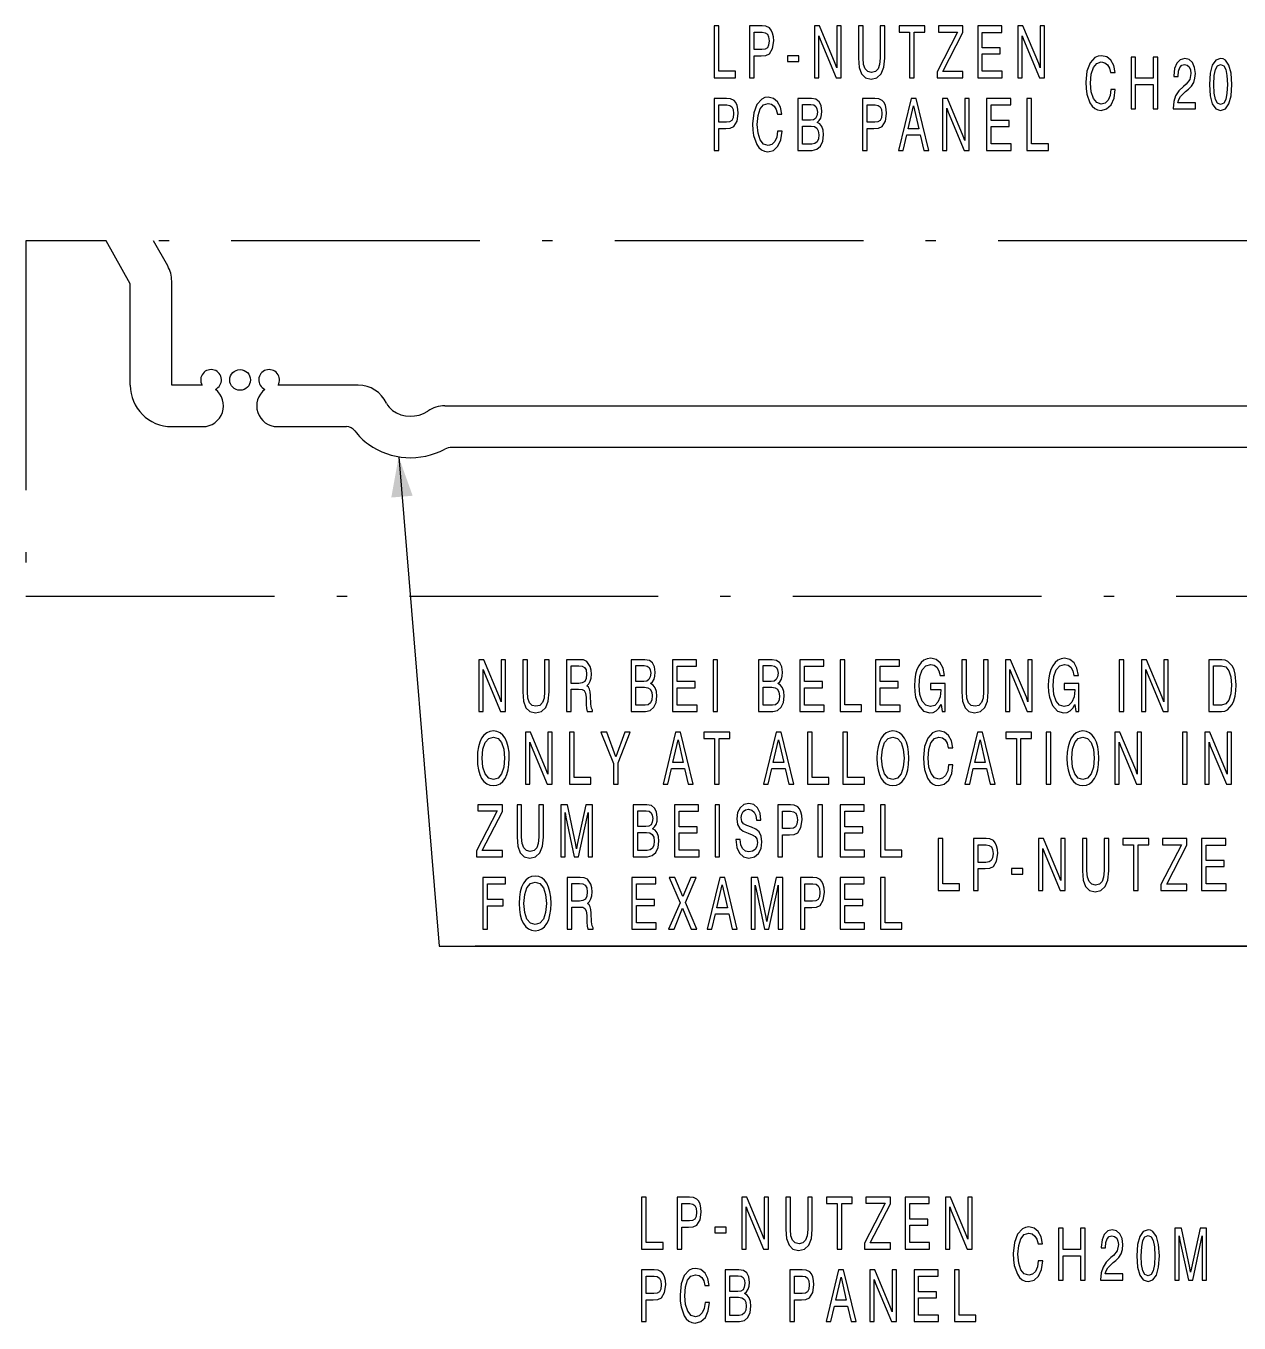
# Model space of a CAD drawing. Extents: x 42 to 318, y 12 to 289.
# Drawn here: x 216 to 274.5, y 207.9 to 270.4 of the extents above; entities that cross this region are included whole.
import ezdxf

# ---------------------------------------------------------------- set-up
doc = ezdxf.new("R2010")
doc.units = 0
doc.linetypes.add('DASHDOT', pattern=[18.5, 12, -3, 0.5, -3])
doc.layers.get('0').update_dxf_attribs({"linetype": 'CONTINUOUS'})

msp = doc.modelspace()

# ---------------------------------------------------------------- linework, layer by layer
at = {"color": 7, "linetype": 'DASHDOT'}
for p, q in [((215.990829, 260.066528), (215.990829, 260.043518)), ((219.856964, 260.066528), (215.990829, 260.066528)), ((215.990829, 260.043518), (215.990829, 242.918991)), ((311.89679, 260.066528), (222.149231, 260.066528)), ((215.990829, 242.918991), (317.998901, 242.918991))]:
    msp.add_line(p, q, dxfattribs=at)
at = {"color": 7}
for p, q in [((221.02301, 257.984375), (219.856964, 260.066528)), ((222.831757, 258.847778), (222.149231, 260.066528)), ((221.02301, 253.101868), (221.02301, 257.984375)), ((223.02301, 253.101868), (223.02301, 258.114868)), ((224.48999, 253.101868), (223.02301, 253.101868)), ((232.02301, 253.101868), (228.156021, 253.101868)), ((236.205322, 252.101868), (282.630188, 252.101868)), ((223.02301, 251.101868), (224.52301, 251.101868)), ((228.123016, 251.101868), (231.458069, 251.101868)), ((297.499023, 250.101868), (236.547012, 250.101868))]:
    msp.add_line(p, q, dxfattribs=at)
for points in [[(249.197037, 267.922455), (250.229889, 267.922455), (250.229889, 268.238861), (249.420792, 268.238861), (249.420792, 270.422455), (249.197037, 270.422455)], [(250.906174, 267.922455), (251.12767, 267.922455), (251.12767, 268.976013), (251.462158, 268.976013), (251.683655, 268.989899), (251.85994, 269.076843), (252.013626, 269.327179), (252.067871, 269.699219), (252.052048, 269.904388), (252.013626, 270.081696), (251.948074, 270.224274), (251.862198, 270.328583), (251.694946, 270.40506), (251.505096, 270.422455), (250.906174, 270.422455)], [(254.032913, 267.922455), (254.243103, 267.922455), (254.243103, 269.949585), (254.304123, 269.765289), (255.079346, 267.922455), (255.318909, 267.922455), (255.318909, 270.422455), (255.108719, 270.422455), (255.108719, 268.395325), (255.034134, 268.607422), (254.27475, 270.422455), (254.032913, 270.422455)], [(256.15567, 268.871704), (256.191833, 268.423157), (256.307098, 268.10675), (256.496918, 267.918976), (256.765869, 267.852905), (257.050659, 267.918976), (257.258575, 268.110229), (257.385132, 268.426636), (257.428101, 268.871704), (257.428101, 270.422455), (257.206604, 270.422455), (257.206604, 268.868225), (257.179474, 268.562225), (257.102631, 268.350128), (256.973816, 268.221466), (256.790741, 268.179749), (256.605408, 268.221466), (256.476593, 268.346649), (256.39975, 268.562225), (256.377136, 268.868225), (256.377136, 270.422455), (256.15567, 270.422455)], [(258.626465, 267.922455), (258.847931, 267.922455), (258.847931, 270.119965), (259.360992, 270.119965), (259.360992, 270.422455), (258.113403, 270.422455), (258.113403, 270.119965), (258.626465, 270.119965)], [(259.946869, 267.922455), (261.196686, 267.922455), (261.196686, 268.228424), (260.222595, 268.228424), (261.196686, 270.109528), (261.196686, 270.422455), (260.01239, 270.422455), (260.01239, 270.126892), (260.941284, 270.126892), (259.946869, 268.204102)], [(261.909149, 267.922455), (263.086639, 267.922455), (263.086639, 268.235382), (262.128357, 268.235382), (262.128357, 269.073364), (262.996246, 269.073364), (262.996246, 269.365417), (262.128357, 269.365417), (262.128357, 270.113007), (263.068573, 270.113007), (263.068573, 270.422455), (261.909149, 270.422455)], [(263.851074, 267.922455), (264.061249, 267.922455), (264.061249, 269.949585), (264.122284, 269.765289), (264.897491, 267.922455), (265.137054, 267.922455), (265.137054, 270.422455), (264.92688, 270.422455), (264.92688, 268.395325), (264.852295, 268.607422), (264.092896, 270.422455), (263.851074, 270.422455)], [(251.12767, 269.278503), (251.12767, 270.116486), (251.514145, 270.116486), (251.661057, 270.092133), (251.762756, 270.022583), (251.823776, 269.893951), (251.844116, 269.699219), (251.823776, 269.49408), (251.760498, 269.365417), (251.652008, 269.295898), (251.498322, 269.278503)], [(252.735107, 268.704803), (253.282043, 268.704803), (253.282043, 268.979492), (252.735107, 268.979492)], [(268.333862, 267.35083), (268.293182, 267.062225), (268.195984, 266.84317), (268.051361, 266.704102), (267.870544, 266.655426), (267.658081, 266.724945), (267.495361, 266.926636), (267.38913, 267.246521), (267.352997, 267.667236), (267.386871, 268.098389), (267.488586, 268.418274), (267.651306, 268.616486), (267.872803, 268.686005), (268.040039, 268.651245), (268.173401, 268.550415), (268.266052, 268.390472), (268.320313, 268.171417), (268.537262, 268.171417), (268.47171, 268.508698), (268.333862, 268.765991), (268.134979, 268.929413), (267.881836, 268.988525), (267.7146, 268.964172), (267.567688, 268.898102), (267.330383, 268.640808), (267.178955, 268.237488), (267.126984, 267.708954), (267.138275, 267.402985), (267.176697, 267.131775), (267.323608, 266.707581), (267.427551, 266.554596), (267.554138, 266.443329), (267.696503, 266.377258), (267.859253, 266.352905), (268.130463, 266.422455), (268.345154, 266.620636), (268.487549, 266.937073), (268.548553, 267.35083)], [(269.308472, 266.422455), (269.529968, 266.422455), (269.529968, 267.594208), (270.372986, 267.594208), (270.372986, 266.422455), (270.594452, 266.422455), (270.594452, 268.922455), (270.372986, 268.922455), (270.372986, 267.896729), (269.529968, 267.896729), (269.529968, 268.922455), (269.308472, 268.922455)], [(271.338562, 266.422455), (272.414337, 266.422455), (272.414337, 266.721466), (271.564575, 266.721466), (271.609772, 266.87796), (271.688873, 267.017029), (271.941986, 267.267365), (272.075348, 267.371704), (272.224518, 267.52121), (272.330719, 267.695068), (272.391754, 267.896729), (272.414337, 268.133179), (272.375916, 268.425232), (272.271973, 268.654724), (272.106995, 268.800751), (271.89679, 268.852905), (271.67981, 268.793793), (271.514832, 268.630371), (271.40863, 268.366119), (271.372467, 268.018433), (271.372467, 267.976685), (271.578125, 267.976685), (271.578125, 268.004517), (271.59845, 268.240967), (271.661743, 268.414795), (271.758942, 268.526062), (271.887756, 268.564331), (272.016571, 268.53302), (272.116028, 268.442627), (272.177032, 268.307007), (272.199646, 268.136627), (272.140869, 267.841095), (271.969116, 267.618561), (271.835785, 267.507294), (271.614288, 267.288239), (271.458344, 267.055267), (271.36792, 266.780579), (271.338562, 266.443329)], [(273.086121, 267.601166), (273.120026, 267.055267), (273.223969, 266.665863), (273.393494, 266.429413), (273.62854, 266.352905), (273.861328, 266.429413), (274.033081, 266.665863), (274.137054, 267.055267), (274.173218, 267.601166), (274.137054, 268.143585), (274.033081, 268.53302), (273.861328, 268.76947), (273.752838, 268.832062), (273.62854, 268.852905), (273.393494, 268.772949), (273.223969, 268.53302), (273.120026, 268.143585)], [(273.303101, 267.601166), (273.321167, 268.025391), (273.377655, 268.327881), (273.47937, 268.505219), (273.62854, 268.56781), (273.77771, 268.505219), (273.879395, 268.327881), (273.935913, 268.025391), (273.953979, 267.601166), (273.935913, 267.173492), (273.879395, 266.874481), (273.77771, 266.693665), (273.62854, 266.638031), (273.47937, 266.693665), (273.377655, 266.874481), (273.318909, 267.173492)], [(249.197037, 264.422455), (249.418518, 264.422455), (249.418518, 265.476013), (249.753021, 265.476013), (249.974503, 265.489899), (250.150787, 265.576843), (250.304474, 265.827179), (250.358719, 266.199219), (250.342896, 266.404388), (250.304474, 266.581696), (250.238937, 266.724274), (250.153046, 266.828583), (249.985809, 266.90506), (249.795959, 266.922455), (249.197037, 266.922455)], [(249.418518, 265.778503), (249.418518, 266.616486), (249.804993, 266.616486), (249.951904, 266.592133), (250.053604, 266.522583), (250.114624, 266.393951), (250.134964, 266.199219), (250.114624, 265.99408), (250.051346, 265.865417), (249.942871, 265.795898), (249.789185, 265.778503)], [(252.257706, 265.35083), (252.217026, 265.062225), (252.119843, 264.84317), (251.975204, 264.704102), (251.794388, 264.655426), (251.58194, 264.724945), (251.41922, 264.926636), (251.313004, 265.246521), (251.27684, 265.667236), (251.31073, 266.098389), (251.412445, 266.418274), (251.575165, 266.616486), (251.796661, 266.686005), (251.963898, 266.651245), (252.097244, 266.550415), (252.189911, 266.390472), (252.244156, 266.171417), (252.461121, 266.171417), (252.395569, 266.508698), (252.257706, 266.765991), (252.058823, 266.929413), (251.805695, 266.988525), (251.638443, 266.964172), (251.491547, 266.898102), (251.254227, 266.640808), (251.102814, 266.237488), (251.050827, 265.708954), (251.062134, 265.402985), (251.100555, 265.131775), (251.247452, 264.707581), (251.35141, 264.554596), (251.477982, 264.443329), (251.620361, 264.377258), (251.783096, 264.352905), (252.054306, 264.422455), (252.269012, 264.620636), (252.411392, 264.937073), (252.472412, 265.35083)], [(253.23233, 264.422455), (253.921661, 264.422455), (254.152176, 264.474609), (254.323944, 264.627594), (254.432434, 264.860565), (254.470856, 265.170013), (254.448257, 265.392548), (254.387238, 265.569885), (254.290054, 265.698547), (254.161224, 265.771545), (254.260666, 265.85849), (254.335251, 265.980164), (254.378189, 266.1297), (254.394012, 266.313965), (254.360107, 266.578217), (254.265182, 266.76947), (254.106979, 266.884216), (253.887756, 266.922455), (253.23233, 266.922455)], [(253.453812, 265.872375), (253.453812, 266.637329), (253.858368, 266.637329), (253.996231, 266.613007), (254.093414, 266.543457), (254.152176, 266.428711), (254.172516, 266.265289), (254.149918, 266.087952), (254.088898, 265.962799), (253.98494, 265.89325), (253.840286, 265.872375)], [(256.347778, 264.422455), (256.569244, 264.422455), (256.569244, 265.476013), (256.903748, 265.476013), (257.125244, 265.489899), (257.301514, 265.576843), (257.4552, 265.827179), (257.50946, 266.199219), (257.493622, 266.404388), (257.4552, 266.581696), (257.389679, 266.724274), (257.303772, 266.828583), (257.136536, 266.90506), (256.946686, 266.922455), (256.347778, 266.922455)], [(256.569244, 265.778503), (256.569244, 266.616486), (256.955719, 266.616486), (257.102631, 266.592133), (257.204346, 266.522583), (257.26535, 266.393951), (257.285706, 266.199219), (257.26535, 265.99408), (257.202087, 265.865417), (257.093597, 265.795898), (256.939911, 265.778503)], [(258.09082, 264.422455), (258.319092, 264.422455), (258.493103, 265.170013), (259.132721, 265.170013), (259.304474, 264.422455), (259.544037, 264.422455), (258.938354, 266.922455), (258.694244, 266.922455)], [(258.560913, 265.462097), (258.816284, 266.564331), (259.067169, 265.462097)], [(260.209045, 264.422455), (260.41922, 264.422455), (260.41922, 266.449585), (260.480255, 266.265289), (261.255463, 264.422455), (261.495026, 264.422455), (261.495026, 266.922455), (261.284821, 266.922455), (261.284821, 264.895325), (261.210236, 265.107422), (260.450867, 266.922455), (260.209045, 266.922455)], [(262.34082, 264.422455), (263.518311, 264.422455), (263.518311, 264.735382), (262.560028, 264.735382), (262.560028, 265.573364), (263.427917, 265.573364), (263.427917, 265.865417), (262.560028, 265.865417), (262.560028, 266.613007), (263.500244, 266.613007), (263.500244, 266.922455), (262.34082, 266.922455)], [(264.285004, 264.422455), (265.317871, 264.422455), (265.317871, 264.738861), (264.508759, 264.738861), (264.508759, 266.922455), (264.285004, 266.922455)], [(253.453812, 264.724945), (253.453812, 265.594208), (253.87645, 265.594208), (254.036911, 265.569885), (254.152176, 265.493378), (254.219986, 265.361267), (254.244843, 265.173492), (254.222244, 264.97879), (254.156708, 264.839691), (254.048218, 264.752777), (253.901306, 264.724945)], [(237.840164, 237.361542), (238.050354, 237.361542), (238.050354, 239.388657), (238.111374, 239.204376), (238.886581, 237.361542), (239.126144, 237.361542), (239.126144, 239.861542), (238.915955, 239.861542), (238.915955, 237.834427), (238.841385, 238.046524), (238.081985, 239.861542), (237.840164, 239.861542)], [(239.962906, 238.310776), (239.999069, 237.862244), (240.114334, 237.545822), (240.304169, 237.358063), (240.57312, 237.292007), (240.857895, 237.358063), (241.065826, 237.549301), (241.192383, 237.865707), (241.235336, 238.310776), (241.235336, 239.861542), (241.01384, 239.861542), (241.01384, 238.307297), (240.986725, 238.001312), (240.909882, 237.789215), (240.781052, 237.660568), (240.597992, 237.618851), (240.412659, 237.660568), (240.283829, 237.785736), (240.206985, 238.001312), (240.184387, 238.307297), (240.184387, 239.861542), (239.962906, 239.861542)], [(242.074341, 239.861542), (242.074341, 237.361542), (242.293564, 237.361542), (242.293564, 238.43248), (242.650665, 238.43248), (242.822433, 238.422043), (242.92865, 238.369888), (242.987411, 238.251663), (243.012283, 238.032608), (243.025833, 237.705765), (243.03714, 237.507584), (243.068771, 237.361542), (243.324173, 237.361542), (243.324173, 237.431076), (243.269928, 237.531921), (243.249588, 237.72316), (243.231506, 238.133453), (243.215683, 238.307297), (243.18631, 238.442902), (243.132065, 238.536789), (243.046173, 238.599365), (243.141098, 238.693253), (243.211166, 238.821899), (243.254105, 238.978363), (243.269928, 239.169601), (243.254105, 239.364319), (243.215683, 239.534698), (243.059738, 239.774612), (242.894745, 239.847641), (242.70491, 239.861542)], [(242.291306, 239.569473), (242.668747, 239.569473), (242.829208, 239.552078), (242.946732, 239.489502), (243.0168, 239.367798), (243.041656, 239.162659), (243.0168, 238.950562), (242.94899, 238.814957), (242.831467, 238.741928), (242.668747, 238.721069), (242.291306, 238.721069)], [(245.194305, 237.361542), (245.883621, 237.361542), (246.114151, 237.413696), (246.285919, 237.566681), (246.394409, 237.799652), (246.432831, 238.1091), (246.410217, 238.331635), (246.349197, 238.508972), (246.252014, 238.637619), (246.123199, 238.710632), (246.222641, 238.797562), (246.297226, 238.919266), (246.340164, 239.068771), (246.355988, 239.253052), (246.322083, 239.517319), (246.227158, 239.708557), (246.068954, 239.823288), (245.849731, 239.861542), (245.194305, 239.861542)], [(245.415787, 238.811478), (245.415787, 239.576416), (245.820343, 239.576416), (245.958206, 239.552078), (246.055389, 239.482544), (246.114151, 239.367798), (246.134491, 239.204376), (246.111893, 239.027054), (246.050873, 238.901871), (245.946899, 238.832336), (245.802261, 238.811478)], [(247.190475, 237.361542), (248.367981, 237.361542), (248.367981, 237.674469), (247.409698, 237.674469), (247.409698, 238.512451), (248.277573, 238.512451), (248.277573, 238.80452), (247.409698, 238.80452), (247.409698, 239.552078), (248.349899, 239.552078), (248.349899, 239.861542), (247.190475, 239.861542)], [(249.139191, 237.361542), (249.360672, 237.361542), (249.360672, 239.861542), (249.139191, 239.861542)], [(251.334778, 237.361542), (252.024094, 237.361542), (252.254623, 237.413696), (252.426392, 237.566681), (252.534882, 237.799652), (252.573303, 238.1091), (252.55069, 238.331635), (252.48967, 238.508972), (252.392487, 238.637619), (252.263672, 238.710632), (252.363113, 238.797562), (252.437698, 238.919266), (252.480637, 239.068771), (252.49646, 239.253052), (252.462555, 239.517319), (252.36763, 239.708557), (252.209427, 239.823288), (251.990189, 239.861542), (251.334778, 239.861542)], [(251.556259, 238.811478), (251.556259, 239.576416), (251.960815, 239.576416), (252.098679, 239.552078), (252.195862, 239.482544), (252.254623, 239.367798), (252.274963, 239.204376), (252.252365, 239.027054), (252.191345, 238.901871), (252.087372, 238.832336), (251.942734, 238.811478)], [(253.330948, 237.361542), (254.508453, 237.361542), (254.508453, 237.674469), (253.550171, 237.674469), (253.550171, 238.512451), (254.418045, 238.512451), (254.418045, 238.80452), (253.550171, 238.80452), (253.550171, 239.552078), (254.490372, 239.552078), (254.490372, 239.861542), (253.330948, 239.861542)], [(255.275146, 237.361542), (256.307983, 237.361542), (256.307983, 237.677948), (255.498886, 237.677948), (255.498886, 239.861542), (255.275146, 239.861542)], [(256.984283, 237.361542), (258.161774, 237.361542), (258.161774, 237.674469), (257.203522, 237.674469), (257.203522, 238.512451), (258.071381, 238.512451), (258.071381, 238.80452), (257.203522, 238.80452), (257.203522, 239.552078), (258.143707, 239.552078), (258.143707, 239.861542), (256.984283, 239.861542)], [(260.144409, 237.695343), (260.191864, 237.361542), (260.336517, 237.361542), (260.336517, 238.710632), (259.624573, 238.710632), (259.624573, 238.429001), (260.133087, 238.429001), (260.133087, 238.397705), (260.096924, 238.063904), (259.992981, 237.813553), (259.834778, 237.65361), (259.629089, 237.601456), (259.403107, 237.667526), (259.231323, 237.865707), (259.122833, 238.185608), (259.08667, 238.620239), (259.122833, 239.051392), (259.233582, 239.367798), (259.407623, 239.565994), (259.644928, 239.635529), (259.812164, 239.59729), (259.945526, 239.496445), (260.040436, 239.329559), (260.094666, 239.107025), (260.309387, 239.107025), (260.237061, 239.451248), (260.096924, 239.708557), (259.898041, 239.8685), (259.644928, 239.927612), (259.470886, 239.903259), (259.3172, 239.833725), (259.18161, 239.722458), (259.068604, 239.572952), (258.97821, 239.381714), (258.912659, 239.155701), (258.871979, 238.894928), (258.858398, 238.606323), (258.871979, 238.317734), (258.912659, 238.060425), (259.066345, 237.646667), (259.299133, 237.382401), (259.597473, 237.292007), (259.762451, 237.319824), (259.907104, 237.392838), (260.035919, 237.518005)], [(261.146149, 238.310776), (261.182312, 237.862244), (261.297577, 237.545822), (261.487427, 237.358063), (261.756348, 237.292007), (262.041138, 237.358063), (262.249054, 237.549301), (262.37561, 237.865707), (262.418579, 238.310776), (262.418579, 239.861542), (262.197083, 239.861542), (262.197083, 238.307297), (262.169952, 238.001312), (262.093109, 237.789215), (261.964294, 237.660568), (261.781219, 237.618851), (261.595886, 237.660568), (261.467072, 237.785736), (261.390228, 238.001312), (261.367615, 238.307297), (261.367615, 239.861542), (261.146149, 239.861542)], [(263.25531, 237.361542), (263.465515, 237.361542), (263.465515, 239.388657), (263.52652, 239.204376), (264.301727, 237.361542), (264.541321, 237.361542), (264.541321, 239.861542), (264.331116, 239.861542), (264.331116, 237.834427), (264.256531, 238.046524), (263.497162, 239.861542), (263.25531, 239.861542)], [(266.603027, 237.695343), (266.650482, 237.361542), (266.795135, 237.361542), (266.795135, 238.710632), (266.083191, 238.710632), (266.083191, 238.429001), (266.591736, 238.429001), (266.591736, 238.397705), (266.555573, 238.063904), (266.451599, 237.813553), (266.293396, 237.65361), (266.087738, 237.601456), (265.861725, 237.667526), (265.689941, 237.865707), (265.581482, 238.185608), (265.545319, 238.620239), (265.581482, 239.051392), (265.6922, 239.367798), (265.866241, 239.565994), (266.103546, 239.635529), (266.270782, 239.59729), (266.404144, 239.496445), (266.499054, 239.329559), (266.553314, 239.107025), (266.768005, 239.107025), (266.695679, 239.451248), (266.555573, 239.708557), (266.356689, 239.8685), (266.103546, 239.927612), (265.929504, 239.903259), (265.775848, 239.833725), (265.640228, 239.722458), (265.527222, 239.572952), (265.436829, 239.381714), (265.371277, 239.155701), (265.330597, 238.894928), (265.317047, 238.606323), (265.330597, 238.317734), (265.371277, 238.060425), (265.524963, 237.646667), (265.757751, 237.382401), (266.056091, 237.292007), (266.221069, 237.319824), (266.365723, 237.392838), (266.494537, 237.518005)], [(268.737579, 237.361542), (268.959076, 237.361542), (268.959076, 239.861542), (268.737579, 239.861542)], [(269.811646, 237.361542), (270.021851, 237.361542), (270.021851, 239.388657), (270.082855, 239.204376), (270.858063, 237.361542), (271.097626, 237.361542), (271.097626, 239.861542), (270.887451, 239.861542), (270.887451, 237.834427), (270.812866, 238.046524), (270.053467, 239.861542), (269.811646, 239.861542)], [(273.062683, 237.361542), (273.672913, 237.361542), (273.828857, 237.382401), (273.968994, 237.444992), (274.192749, 237.695343), (274.274109, 237.879623), (274.332855, 238.098679), (274.369019, 238.355972), (274.382568, 238.648056), (274.335114, 239.166138), (274.278625, 239.374756), (274.201782, 239.548615), (273.982544, 239.78157), (273.842407, 239.840683), (273.681946, 239.861542), (273.062683, 239.861542)], [(273.663879, 239.572952), (273.874054, 239.510361), (274.02774, 239.329559), (274.122681, 239.033997), (274.156555, 238.630661), (274.124939, 238.209946), (274.029999, 237.90744), (273.876312, 237.726639), (273.663879, 237.667526), (273.28418, 237.667526), (273.28418, 239.572952)], [(245.415787, 237.664047), (245.415787, 238.53331), (245.838425, 238.53331), (245.998886, 238.508972), (246.114151, 238.43248), (246.181961, 238.300339), (246.206818, 238.112579), (246.184219, 237.917877), (246.118668, 237.778793), (246.010193, 237.691864), (245.863281, 237.664047)], [(251.556259, 237.664047), (251.556259, 238.53331), (251.978897, 238.53331), (252.139359, 238.508972), (252.254623, 238.43248), (252.322433, 238.300339), (252.34729, 238.112579), (252.324692, 237.917877), (252.25914, 237.778793), (252.150665, 237.691864), (252.003754, 237.664047)], [(237.772354, 235.109802), (237.783661, 234.810776), (237.824341, 234.550003), (237.889877, 234.32399), (237.978027, 234.13623), (238.088776, 233.98671), (238.219864, 233.878922), (238.371277, 233.816345), (238.543045, 233.792007), (238.712555, 233.816345), (238.863983, 233.878922), (238.995071, 233.98671), (239.105804, 234.13623), (239.193954, 234.32399), (239.257233, 234.550003), (239.295654, 234.810776), (239.311478, 235.109802), (239.297913, 235.40535), (239.257233, 235.666138), (239.191696, 235.892136), (239.105804, 236.079895), (238.995071, 236.229416), (238.863983, 236.337204), (238.712555, 236.403259), (238.543045, 236.427612), (238.371277, 236.403259), (238.219864, 236.337204), (238.088776, 236.229416), (237.978027, 236.079895), (237.889877, 235.892136), (237.824341, 235.666138), (237.783661, 235.40535)], [(238.000626, 235.109802), (238.036789, 235.540955), (238.145279, 235.864319), (238.317047, 236.062515), (238.543045, 236.13205), (238.7668, 236.062515), (238.938568, 235.864319), (239.044785, 235.540955), (239.083206, 235.109802), (239.044785, 234.675171), (238.938568, 234.351807), (238.7668, 234.15361), (238.543045, 234.087555), (238.317047, 234.15361), (238.145279, 234.351807), (238.036789, 234.675171)], [(240.087204, 233.861542), (240.297394, 233.861542), (240.297394, 235.888657), (240.358414, 235.704376), (241.133621, 233.861542), (241.373199, 233.861542), (241.373199, 236.361542), (241.16301, 236.361542), (241.16301, 234.334427), (241.088425, 234.546524), (240.329041, 236.361542), (240.087204, 236.361542)], [(242.218994, 233.861542), (243.251846, 233.861542), (243.251846, 234.177948), (242.442734, 234.177948), (242.442734, 236.361542), (242.218994, 236.361542)], [(244.558701, 233.861542), (244.558701, 234.887268), (245.137283, 236.361542), (244.877365, 236.361542), (244.445694, 235.179352), (244.011749, 236.361542), (243.733765, 236.361542), (244.337204, 234.86293), (244.337204, 233.861542)], [(246.729416, 233.861542), (246.957687, 233.861542), (247.131714, 234.6091), (247.771317, 234.6091), (247.943085, 233.861542), (248.182648, 233.861542), (247.57695, 236.361542), (247.332855, 236.361542)], [(247.199509, 234.901184), (247.45491, 236.003403), (247.70578, 234.901184)], [(249.209259, 233.861542), (249.43074, 233.861542), (249.43074, 236.059036), (249.943787, 236.059036), (249.943787, 236.361542), (248.696213, 236.361542), (248.696213, 236.059036), (249.209259, 236.059036)], [(251.578857, 233.861542), (251.807129, 233.861542), (251.981155, 234.6091), (252.620758, 234.6091), (252.792526, 233.861542), (253.032089, 233.861542), (252.426392, 236.361542), (252.182297, 236.361542)], [(252.048965, 234.901184), (252.304352, 236.003403), (252.555222, 234.901184)], [(253.699341, 233.861542), (254.732208, 233.861542), (254.732208, 234.177948), (253.923096, 234.177948), (253.923096, 236.361542), (253.699341, 236.361542)], [(255.408478, 233.861542), (256.441345, 233.861542), (256.441345, 234.177948), (255.632233, 234.177948), (255.632233, 236.361542), (255.408478, 236.361542)], [(257.047577, 235.109802), (257.058868, 234.810776), (257.099548, 234.550003), (257.1651, 234.32399), (257.253235, 234.13623), (257.363983, 233.98671), (257.495056, 233.878922), (257.646484, 233.816345), (257.818268, 233.792007), (257.987762, 233.816345), (258.139191, 233.878922), (258.270264, 233.98671), (258.381012, 234.13623), (258.469147, 234.32399), (258.53244, 234.550003), (258.570862, 234.810776), (258.58667, 235.109802), (258.57312, 235.40535), (258.53244, 235.666138), (258.466888, 235.892136), (258.381012, 236.079895), (258.270264, 236.229416), (258.139191, 236.337204), (257.987762, 236.403259), (257.818268, 236.427612), (257.646484, 236.403259), (257.495056, 236.337204), (257.363983, 236.229416), (257.253235, 236.079895), (257.1651, 235.892136), (257.099548, 235.666138), (257.058868, 235.40535)], [(257.275848, 235.109802), (257.312012, 235.540955), (257.420471, 235.864319), (257.592255, 236.062515), (257.818268, 236.13205), (258.041992, 236.062515), (258.213776, 235.864319), (258.320007, 235.540955), (258.358429, 235.109802), (258.320007, 234.675171), (258.213776, 234.351807), (258.041992, 234.15361), (257.818268, 234.087555), (257.592255, 234.15361), (257.420471, 234.351807), (257.312012, 234.675171)], [(260.501495, 234.789917), (260.460815, 234.501312), (260.363617, 234.282272), (260.218994, 234.143188), (260.038177, 234.094498), (259.825745, 234.164047), (259.662994, 234.365707), (259.556793, 234.685608), (259.52063, 235.106323), (259.554504, 235.537476), (259.656219, 235.857376), (259.818939, 236.055557), (260.040436, 236.125107), (260.207672, 236.090332), (260.341034, 235.989502), (260.433685, 235.829559), (260.487946, 235.610504), (260.704895, 235.610504), (260.639374, 235.947769), (260.501495, 236.205078), (260.302612, 236.3685), (260.049469, 236.427612), (259.882233, 236.403259), (259.735321, 236.337204), (259.498016, 236.079895), (259.346588, 235.676559), (259.294617, 235.148056), (259.305908, 234.842072), (259.34433, 234.570862), (259.491241, 234.146667), (259.595215, 233.993668), (259.721771, 233.882401), (259.864136, 233.816345), (260.026886, 233.792007), (260.298096, 233.861542), (260.512787, 234.059738), (260.655182, 234.376144), (260.716217, 234.789917)], [(261.295319, 233.861542), (261.52356, 233.861542), (261.697601, 234.6091), (262.337219, 234.6091), (262.508972, 233.861542), (262.748535, 233.861542), (262.142822, 236.361542), (261.898743, 236.361542)], [(261.765411, 234.901184), (262.020782, 236.003403), (262.271667, 234.901184)], [(263.775146, 233.861542), (263.996613, 233.861542), (263.996613, 236.059036), (264.509674, 236.059036), (264.509674, 236.361542), (263.262085, 236.361542), (263.262085, 236.059036), (263.775146, 236.059036)], [(265.210815, 233.861542), (265.432312, 233.861542), (265.432312, 236.361542), (265.210815, 236.361542)], [(266.217072, 235.109802), (266.228363, 234.810776), (266.269043, 234.550003), (266.334595, 234.32399), (266.422729, 234.13623), (266.533478, 233.98671), (266.664581, 233.878922), (266.815979, 233.816345), (266.987762, 233.792007), (267.157257, 233.816345), (267.308685, 233.878922), (267.439789, 233.98671), (267.550507, 234.13623), (267.638672, 234.32399), (267.701935, 234.550003), (267.740356, 234.810776), (267.756195, 235.109802), (267.742615, 235.40535), (267.701935, 235.666138), (267.636414, 235.892136), (267.550507, 236.079895), (267.439789, 236.229416), (267.308685, 236.337204), (267.157257, 236.403259), (266.987762, 236.427612), (266.815979, 236.403259), (266.664581, 236.337204), (266.533478, 236.229416), (266.422729, 236.079895), (266.334595, 235.892136), (266.269043, 235.666138), (266.228363, 235.40535)], [(266.445343, 235.109802), (266.481506, 235.540955), (266.589996, 235.864319), (266.761749, 236.062515), (266.987762, 236.13205), (267.211517, 236.062515), (267.38327, 235.864319), (267.489502, 235.540955), (267.527924, 235.109802), (267.489502, 234.675171), (267.38327, 234.351807), (267.211517, 234.15361), (266.987762, 234.087555), (266.761749, 234.15361), (266.589996, 234.351807), (266.481506, 234.675171)], [(268.531921, 233.861542), (268.742096, 233.861542), (268.742096, 235.888657), (268.803131, 235.704376), (269.578339, 233.861542), (269.817902, 233.861542), (269.817902, 236.361542), (269.607727, 236.361542), (269.607727, 234.334427), (269.533142, 234.546524), (268.773743, 236.361542), (268.531921, 236.361542)], [(271.787476, 233.861542), (272.008972, 233.861542), (272.008972, 236.361542), (271.787476, 236.361542)], [(272.861542, 233.861542), (273.071716, 233.861542), (273.071716, 235.888657), (273.132751, 235.704376), (273.907959, 233.861542), (274.147522, 233.861542), (274.147522, 236.361542), (273.937347, 236.361542), (273.937347, 234.334427), (273.862762, 234.546524), (273.103363, 236.361542), (272.861542, 236.361542)], [(237.731674, 230.361542), (238.981506, 230.361542), (238.981506, 230.667526), (238.007416, 230.667526), (238.981506, 232.548615), (238.981506, 232.861542), (237.797226, 232.861542), (237.797226, 232.565994), (238.72612, 232.565994), (237.731674, 230.643188)], [(239.684906, 231.310776), (239.721069, 230.862244), (239.836334, 230.545822), (240.026184, 230.358063), (240.295135, 230.292007), (240.57991, 230.358063), (240.787827, 230.549301), (240.914398, 230.865707), (240.957336, 231.310776), (240.957336, 232.861542), (240.735855, 232.861542), (240.735855, 231.307297), (240.708725, 231.001312), (240.631882, 230.789215), (240.503067, 230.660568), (240.319992, 230.618851), (240.134674, 230.660568), (240.005844, 230.785736), (239.929001, 231.001312), (239.906403, 231.307297), (239.906403, 232.861542), (239.684906, 232.861542)], [(241.999756, 232.492981), (242.035919, 232.273926), (242.444992, 230.361542), (242.652924, 230.361542), (243.071045, 232.273926), (243.109467, 232.492981), (243.109467, 230.361542), (243.324173, 230.361542), (243.324173, 232.861542), (243.007751, 232.861542), (242.589645, 230.949158), (242.553482, 230.744019), (242.51506, 230.949158), (242.112762, 232.861542), (241.796356, 232.861542), (241.796356, 230.361542), (241.999756, 230.361542)], [(245.291489, 230.361542), (245.980804, 230.361542), (246.211334, 230.413696), (246.383102, 230.566681), (246.491592, 230.799652), (246.530014, 231.1091), (246.507416, 231.331635), (246.446381, 231.508972), (246.349197, 231.637619), (246.220383, 231.710632), (246.319824, 231.797562), (246.394409, 231.919266), (246.437347, 232.068771), (246.453171, 232.253052), (246.419266, 232.517319), (246.324341, 232.708557), (246.166138, 232.823288), (245.946899, 232.861542), (245.291489, 232.861542)], [(247.287659, 230.361542), (248.465164, 230.361542), (248.465164, 230.674469), (247.506882, 230.674469), (247.506882, 231.512451), (248.374756, 231.512451), (248.374756, 231.80452), (247.506882, 231.80452), (247.506882, 232.552078), (248.447083, 232.552078), (248.447083, 232.861542), (247.287659, 232.861542)], [(249.236374, 230.361542), (249.457855, 230.361542), (249.457855, 232.861542), (249.236374, 232.861542)], [(250.238113, 231.185608), (250.287827, 230.803131), (250.414398, 230.524963), (250.611023, 230.354584), (250.875458, 230.295471), (251.135361, 230.354584), (251.331985, 230.511047), (251.456299, 230.757919), (251.499237, 231.084763), (251.463074, 231.355972), (251.365891, 231.561127), (251.203171, 231.689774), (250.992981, 231.780182), (250.771484, 231.860153), (250.617798, 231.940125), (250.527405, 232.054871), (250.500275, 232.246109), (250.522888, 232.406052), (250.5952, 232.534698), (250.705948, 232.61467), (250.857376, 232.645966), (251.011063, 232.611191), (251.128586, 232.510361), (251.205429, 232.346939), (251.241592, 232.127884), (251.451782, 232.127884), (251.408829, 232.461685), (251.293564, 232.712036), (251.112762, 232.871979), (250.870941, 232.927612), (250.629105, 232.871979), (250.446045, 232.718979), (250.328506, 232.486023), (250.290085, 232.186996), (250.32399, 231.912308), (250.42569, 231.724548), (250.597458, 231.595901), (250.834778, 231.495056), (251.026886, 231.418564), (251.167007, 231.342072), (251.250626, 231.227325), (251.280014, 231.046524), (251.250626, 230.858765), (251.171524, 230.712723), (251.044952, 230.622314), (250.873199, 230.591034), (250.699173, 230.629272), (250.568085, 230.750977), (250.482193, 230.935257), (250.450562, 231.185608)], [(252.272705, 230.361542), (252.494202, 230.361542), (252.494202, 231.415085), (252.82869, 231.415085), (253.050171, 231.429001), (253.226456, 231.51593), (253.380142, 231.766266), (253.434387, 232.138321), (253.418564, 232.34346), (253.380142, 232.520798), (253.314606, 232.663345), (253.228729, 232.767654), (253.061478, 232.844162), (252.871628, 232.861542), (252.272705, 232.861542)], [(254.20108, 230.361542), (254.422562, 230.361542), (254.422562, 232.861542), (254.20108, 232.861542)], [(255.277405, 230.361542), (256.454895, 230.361542), (256.454895, 230.674469), (255.496628, 230.674469), (255.496628, 231.512451), (256.364502, 231.512451), (256.364502, 231.80452), (255.496628, 231.80452), (255.496628, 232.552078), (256.436829, 232.552078), (256.436829, 232.861542), (255.277405, 232.861542)], [(257.221588, 230.361542), (258.254456, 230.361542), (258.254456, 230.677948), (257.445343, 230.677948), (257.445343, 232.861542), (257.221588, 232.861542)], [(245.51297, 231.811478), (245.51297, 232.576416), (245.917526, 232.576416), (246.055389, 232.552078), (246.152573, 232.482544), (246.211334, 232.367798), (246.231674, 232.204376), (246.209076, 232.027054), (246.148056, 231.901871), (246.044098, 231.832336), (245.899445, 231.811478)], [(252.494202, 231.71759), (252.494202, 232.555557), (252.880676, 232.555557), (253.027573, 232.531219), (253.129272, 232.461685), (253.190308, 232.333023), (253.210648, 232.138321), (253.190308, 231.933167), (253.127014, 231.80452), (253.018539, 231.73497), (252.864853, 231.71759)], [(245.51297, 230.664047), (245.51297, 231.53331), (245.935608, 231.53331), (246.096069, 231.508972), (246.211334, 231.43248), (246.279144, 231.300339), (246.304001, 231.112579), (246.281403, 230.917877), (246.215851, 230.778793), (246.107376, 230.691864), (245.960464, 230.664047)], [(260.002228, 228.733521), (261.035095, 228.733521), (261.035095, 229.049927), (260.225983, 229.049927), (260.225983, 231.233521), (260.002228, 231.233521)], [(261.711395, 228.733521), (261.932861, 228.733521), (261.932861, 229.787064), (262.267365, 229.787064), (262.488861, 229.80098), (262.665131, 229.887909), (262.818817, 230.138245), (262.873077, 230.5103), (262.857239, 230.715439), (262.818817, 230.892776), (262.753296, 231.035324), (262.667389, 231.139633), (262.500153, 231.216141), (262.310303, 231.233521), (261.711395, 231.233521)], [(261.932861, 230.089569), (261.932861, 230.927536), (262.319336, 230.927536), (262.466248, 230.903198), (262.567963, 230.833664), (262.628967, 230.705002), (262.649323, 230.5103), (262.628967, 230.305145), (262.565704, 230.176498), (262.457214, 230.106949), (262.303528, 230.089569)], [(264.838135, 228.733521), (265.048309, 228.733521), (265.048309, 230.760635), (265.109344, 230.576355), (265.884552, 228.733521), (266.124115, 228.733521), (266.124115, 231.233521), (265.91394, 231.233521), (265.91394, 229.206406), (265.839355, 229.418503), (265.079956, 231.233521), (264.838135, 231.233521)], [(266.960876, 229.682755), (266.99704, 229.234222), (267.112305, 228.917801), (267.302124, 228.730042), (267.571075, 228.663986), (267.855865, 228.730042), (268.063782, 228.92128), (268.190338, 229.237686), (268.233307, 229.682755), (268.233307, 231.233521), (268.01181, 231.233521), (268.01181, 229.679276), (267.98468, 229.373291), (267.907837, 229.161194), (267.779022, 229.032547), (267.595947, 228.990829), (267.410614, 229.032547), (267.281799, 229.157715), (267.204956, 229.373291), (267.182343, 229.679276), (267.182343, 231.233521), (266.960876, 231.233521)], [(269.431671, 228.733521), (269.653137, 228.733521), (269.653137, 230.931015), (270.166199, 230.931015), (270.166199, 231.233521), (268.91861, 231.233521), (268.91861, 230.931015), (269.431671, 230.931015)], [(270.752075, 228.733521), (272.001892, 228.733521), (272.001892, 229.039505), (271.027802, 229.039505), (272.001892, 230.920593), (272.001892, 231.233521), (270.817627, 231.233521), (270.817627, 230.937973), (271.746521, 230.937973), (270.752075, 229.015167)], [(272.714355, 228.733521), (273.891846, 228.733521), (273.891846, 229.046448), (272.933563, 229.046448), (272.933563, 229.88443), (273.801453, 229.88443), (273.801453, 230.176498), (272.933563, 230.176498), (272.933563, 230.924057), (273.873779, 230.924057), (273.873779, 231.233521), (272.714355, 231.233521)], [(263.540314, 229.515854), (264.08725, 229.515854), (264.08725, 229.790543), (263.540314, 229.790543)], [(238.041824, 226.861542), (238.263306, 226.861542), (238.263306, 227.991577), (239.022705, 227.991577), (239.022705, 228.297562), (238.263306, 228.297562), (238.263306, 229.048615), (239.133438, 229.048615), (239.133438, 229.361542), (238.041824, 229.361542)], [(239.789383, 228.109802), (239.80069, 227.810776), (239.84137, 227.550003), (239.906921, 227.32399), (239.995056, 227.13623), (240.105804, 226.98671), (240.236893, 226.878922), (240.388306, 226.816345), (240.560074, 226.792007), (240.729584, 226.816345), (240.881012, 226.878922), (241.0121, 226.98671), (241.122833, 227.13623), (241.210983, 227.32399), (241.274261, 227.550003), (241.312683, 227.810776), (241.328506, 228.109802), (241.314941, 228.40535), (241.274261, 228.666138), (241.208725, 228.892136), (241.122833, 229.079895), (241.0121, 229.229416), (240.881012, 229.337204), (240.729584, 229.403259), (240.560074, 229.427612), (240.388306, 229.403259), (240.236893, 229.337204), (240.105804, 229.229416), (239.995056, 229.079895), (239.906921, 228.892136), (239.84137, 228.666138), (239.80069, 228.40535)], [(240.017654, 228.109802), (240.053818, 228.540955), (240.162308, 228.864319), (240.334076, 229.062515), (240.560074, 229.13205), (240.783829, 229.062515), (240.955597, 228.864319), (241.061813, 228.540955), (241.100235, 228.109802), (241.061813, 227.675171), (240.955597, 227.351807), (240.783829, 227.15361), (240.560074, 227.087555), (240.334076, 227.15361), (240.162308, 227.351807), (240.053818, 227.675171)], [(242.106491, 229.361542), (242.106491, 226.861542), (242.325729, 226.861542), (242.325729, 227.93248), (242.682816, 227.93248), (242.854584, 227.922043), (242.960815, 227.869888), (243.019577, 227.751663), (243.044434, 227.532608), (243.057999, 227.205765), (243.06929, 227.007584), (243.100937, 226.861542), (243.356323, 226.861542), (243.356323, 226.931076), (243.302078, 227.031921), (243.281738, 227.22316), (243.263657, 227.633453), (243.247833, 227.807297), (243.21846, 227.942902), (243.164215, 228.036789), (243.078339, 228.099365), (243.173264, 228.193253), (243.243317, 228.321899), (243.286255, 228.478363), (243.302078, 228.669601), (243.286255, 228.864319), (243.247833, 229.034698), (243.091888, 229.274612), (242.92691, 229.347641), (242.737061, 229.361542)], [(242.323471, 229.069473), (242.700897, 229.069473), (242.861359, 229.052078), (242.978897, 228.989502), (243.04895, 228.867798), (243.073807, 228.662659), (243.04895, 228.450562), (242.981155, 228.314957), (242.863632, 228.241928), (242.700897, 228.221069), (242.323471, 228.221069)], [(245.226456, 226.861542), (246.403961, 226.861542), (246.403961, 227.174469), (245.445679, 227.174469), (245.445679, 228.012451), (246.313553, 228.012451), (246.313553, 228.30452), (245.445679, 228.30452), (245.445679, 229.052078), (246.38588, 229.052078), (246.38588, 229.361542), (245.226456, 229.361542)], [(246.996628, 226.861542), (247.265564, 226.861542), (247.674652, 227.873367), (248.092758, 226.861542), (248.363968, 226.861542), (247.805725, 228.148056), (248.334595, 229.361542), (248.076935, 229.361542), (247.683685, 228.436646), (247.297211, 229.361542), (247.026001, 229.361542), (247.554871, 228.141098)], [(248.857193, 226.861542), (249.085464, 226.861542), (249.259491, 227.6091), (249.899094, 227.6091), (250.070862, 226.861542), (250.310425, 226.861542), (249.704727, 229.361542), (249.460632, 229.361542)], [(249.327286, 227.901184), (249.582672, 229.003403), (249.833542, 227.901184)], [(251.181076, 228.992981), (251.217239, 228.773926), (251.626312, 226.861542), (251.834244, 226.861542), (252.252365, 228.773926), (252.290787, 228.992981), (252.290787, 226.861542), (252.505493, 226.861542), (252.505493, 229.361542), (252.189072, 229.361542), (251.770966, 227.449158), (251.734802, 227.244019), (251.696381, 227.449158), (251.294083, 229.361542), (250.977676, 229.361542), (250.977676, 226.861542), (251.181076, 226.861542)], [(253.353546, 226.861542), (253.575027, 226.861542), (253.575027, 227.915085), (253.909515, 227.915085), (254.131012, 227.929001), (254.307297, 228.01593), (254.460983, 228.266266), (254.515228, 228.638321), (254.499405, 228.84346), (254.460983, 229.020798), (254.395447, 229.163345), (254.309555, 229.267654), (254.142303, 229.344162), (253.952469, 229.361542), (253.353546, 229.361542)], [(253.575027, 228.21759), (253.575027, 229.055557), (253.961502, 229.055557), (254.108414, 229.031219), (254.210114, 228.961685), (254.271133, 228.833023), (254.291473, 228.638321), (254.271133, 228.433167), (254.207855, 228.30452), (254.099365, 228.23497), (253.945679, 228.21759)], [(255.27739, 226.861542), (256.454895, 226.861542), (256.454895, 227.174469), (255.496628, 227.174469), (255.496628, 228.012451), (256.364502, 228.012451), (256.364502, 228.30452), (255.496628, 228.30452), (255.496628, 229.052078), (256.436829, 229.052078), (256.436829, 229.361542), (255.27739, 229.361542)], [(257.221588, 226.861542), (258.254456, 226.861542), (258.254456, 227.177948), (257.445343, 227.177948), (257.445343, 229.361542), (257.221588, 229.361542)], [(245.697037, 211.442017), (246.729889, 211.442017), (246.729889, 211.758423), (245.920792, 211.758423), (245.920792, 213.942017), (245.697037, 213.942017)], [(247.406174, 211.442017), (247.62767, 211.442017), (247.62767, 212.49556), (247.962158, 212.49556), (248.183655, 212.509476), (248.35994, 212.596405), (248.513626, 212.846741), (248.567871, 213.218796), (248.552048, 213.423935), (248.513626, 213.601273), (248.448074, 213.74382), (248.362198, 213.848129), (248.194946, 213.924637), (248.005096, 213.942017), (247.406174, 213.942017)], [(250.532913, 211.442017), (250.743103, 211.442017), (250.743103, 213.469131), (250.804123, 213.284851), (251.579346, 211.442017), (251.818909, 211.442017), (251.818909, 213.942017), (251.608719, 213.942017), (251.608719, 211.914902), (251.534134, 212.126999), (250.77475, 213.942017), (250.532913, 213.942017)], [(252.655655, 212.391251), (252.691818, 211.942719), (252.807083, 211.626297), (252.996933, 211.438538), (253.265884, 211.372482), (253.550659, 211.438538), (253.758575, 211.629776), (253.885147, 211.946182), (253.928085, 212.391251), (253.928085, 213.942017), (253.706604, 213.942017), (253.706604, 212.387772), (253.679474, 212.081787), (253.602631, 211.86969), (253.473816, 211.741043), (253.290741, 211.699326), (253.105423, 211.741043), (252.976593, 211.866211), (252.89975, 212.081787), (252.877151, 212.387772), (252.877151, 213.942017), (252.655655, 213.942017)], [(255.12645, 211.442017), (255.347946, 211.442017), (255.347946, 213.639511), (255.860977, 213.639511), (255.860977, 213.942017), (254.613419, 213.942017), (254.613419, 213.639511), (255.12645, 213.639511)], [(256.446869, 211.442017), (257.696686, 211.442017), (257.696686, 211.748001), (256.722595, 211.748001), (257.696686, 213.629089), (257.696686, 213.942017), (256.51239, 213.942017), (256.51239, 213.646469), (257.441284, 213.646469), (256.446869, 211.723663)], [(258.409149, 211.442017), (259.586639, 211.442017), (259.586639, 211.754944), (258.628357, 211.754944), (258.628357, 212.592926), (259.496246, 212.592926), (259.496246, 212.884995), (258.628357, 212.884995), (258.628357, 213.632553), (259.568573, 213.632553), (259.568573, 213.942017), (258.409149, 213.942017)], [(260.351074, 211.442017), (260.561249, 211.442017), (260.561249, 213.469131), (260.622284, 213.284851), (261.397491, 211.442017), (261.637054, 211.442017), (261.637054, 213.942017), (261.42688, 213.942017), (261.42688, 211.914902), (261.352295, 212.126999), (260.592896, 213.942017), (260.351074, 213.942017)], [(247.62767, 212.798065), (247.62767, 213.636032), (248.014145, 213.636032), (248.161057, 213.611694), (248.262756, 213.54216), (248.323776, 213.413498), (248.344116, 213.218796), (248.323776, 213.013641), (248.260498, 212.884995), (248.152008, 212.815445), (247.998322, 212.798065)], [(249.235107, 212.22435), (249.782043, 212.22435), (249.782043, 212.499039), (249.235107, 212.499039)], [(264.833862, 210.870392), (264.793182, 210.581787), (264.695984, 210.362747), (264.551361, 210.223663), (264.370544, 210.174973), (264.158081, 210.244522), (263.995361, 210.446182), (263.88913, 210.766083), (263.852997, 211.186798), (263.886871, 211.61795), (263.988586, 211.937851), (264.151306, 212.136032), (264.372803, 212.205582), (264.540039, 212.170807), (264.673401, 212.069977), (264.766052, 211.910034), (264.820313, 211.690979), (265.037262, 211.690979), (264.97171, 212.028244), (264.833862, 212.285553), (264.634979, 212.448975), (264.381836, 212.508087), (264.2146, 212.483734), (264.067688, 212.417679), (263.830383, 212.16037), (263.678955, 211.757034), (263.626984, 211.228531), (263.638275, 210.922546), (263.676697, 210.651337), (263.823608, 210.227142), (263.927551, 210.074142), (264.054138, 209.962875), (264.196503, 209.89682), (264.359253, 209.872482), (264.630463, 209.942017), (264.845154, 210.140213), (264.987549, 210.456619), (265.048553, 210.870392)], [(265.808472, 209.942017), (266.029968, 209.942017), (266.029968, 211.113785), (266.872986, 211.113785), (266.872986, 209.942017), (267.094452, 209.942017), (267.094452, 212.442017), (266.872986, 212.442017), (266.872986, 211.41629), (266.029968, 211.41629), (266.029968, 212.442017), (265.808472, 212.442017)], [(267.838562, 209.942017), (268.914337, 209.942017), (268.914337, 210.241043), (268.064575, 210.241043), (268.109772, 210.397507), (268.188873, 210.536591), (268.441986, 210.786942), (268.575348, 210.891251), (268.724518, 211.040771), (268.830719, 211.214615), (268.891754, 211.41629), (268.914337, 211.652725), (268.875916, 211.944794), (268.771973, 212.174286), (268.606995, 212.320313), (268.39679, 212.372482), (268.17981, 212.31337), (268.014832, 212.149948), (267.90863, 211.885681), (267.872467, 211.537979), (267.872467, 211.496262), (268.078125, 211.496262), (268.078125, 211.524078), (268.09845, 211.760513), (268.161743, 211.934372), (268.258942, 212.045639), (268.387756, 212.083878), (268.516571, 212.052582), (268.616028, 211.962189), (268.677032, 211.826584), (268.699646, 211.656204), (268.640869, 211.360657), (268.469116, 211.138123), (268.335785, 211.026855), (268.114288, 210.8078), (267.958344, 210.574844), (267.86792, 210.300156), (267.838562, 209.962875)], [(269.586121, 211.120743), (269.620026, 210.574844), (269.723969, 210.18541), (269.893494, 209.948975), (270.12854, 209.872482), (270.361328, 209.948975), (270.533081, 210.18541), (270.637054, 210.574844), (270.673218, 211.120743), (270.637054, 211.663162), (270.533081, 212.052582), (270.361328, 212.289032), (270.252838, 212.351608), (270.12854, 212.372482), (269.893494, 212.292511), (269.723969, 212.052582), (269.620026, 211.663162)], [(269.803101, 211.120743), (269.821167, 211.544937), (269.877655, 211.847443), (269.97937, 212.024765), (270.12854, 212.087357), (270.27771, 212.024765), (270.379395, 211.847443), (270.435913, 211.544937), (270.453979, 211.120743), (270.435913, 210.693054), (270.379395, 210.394028), (270.27771, 210.213226), (270.12854, 210.157593), (269.97937, 210.213226), (269.877655, 210.394028), (269.818909, 210.693054)], [(271.627502, 212.073456), (271.663666, 211.854401), (272.072723, 209.942017), (272.28067, 209.942017), (272.698761, 211.854401), (272.737183, 212.073456), (272.737183, 209.942017), (272.951904, 209.942017), (272.951904, 212.442017), (272.635498, 212.442017), (272.217377, 210.529633), (272.181213, 210.324493), (272.142792, 210.529633), (271.740509, 212.442017), (271.424072, 212.442017), (271.424072, 209.942017), (271.627502, 209.942017)], [(245.697037, 207.942017), (245.918518, 207.942017), (245.918518, 208.99556), (246.253021, 208.99556), (246.474503, 209.009476), (246.650787, 209.096405), (246.804474, 209.346741), (246.858719, 209.718796), (246.842896, 209.923935), (246.804474, 210.101273), (246.738937, 210.24382), (246.653046, 210.348129), (246.485809, 210.424637), (246.295959, 210.442017), (245.697037, 210.442017)], [(248.757706, 208.870392), (248.717026, 208.581787), (248.619843, 208.362747), (248.475204, 208.223663), (248.294388, 208.174973), (248.08194, 208.244522), (247.91922, 208.446182), (247.813004, 208.766083), (247.77684, 209.186798), (247.81073, 209.61795), (247.912445, 209.937851), (248.075165, 210.136032), (248.296661, 210.205582), (248.463898, 210.170807), (248.597244, 210.069977), (248.689911, 209.910034), (248.744156, 209.690979), (248.961121, 209.690979), (248.895569, 210.028244), (248.757706, 210.285553), (248.558823, 210.448975), (248.305695, 210.508087), (248.138443, 210.483734), (247.991547, 210.417679), (247.754227, 210.16037), (247.602814, 209.757034), (247.550827, 209.228531), (247.562134, 208.922546), (247.600555, 208.651337), (247.747452, 208.227142), (247.85141, 208.074142), (247.977982, 207.962875), (248.120361, 207.89682), (248.283096, 207.872482), (248.554306, 207.942017), (248.769012, 208.140213), (248.911392, 208.456619), (248.972412, 208.870392)], [(249.73233, 207.942017), (250.421661, 207.942017), (250.652176, 207.994171), (250.823944, 208.147156), (250.932434, 208.380127), (250.970856, 208.689575), (250.948257, 208.912109), (250.887238, 209.089447), (250.790054, 209.218094), (250.661224, 209.291107), (250.760666, 209.378036), (250.835251, 209.499741), (250.878189, 209.649246), (250.894012, 209.833527), (250.860107, 210.097794), (250.765182, 210.289032), (250.606979, 210.403763), (250.387756, 210.442017), (249.73233, 210.442017)], [(252.847763, 207.942017), (253.06926, 207.942017), (253.06926, 208.99556), (253.403748, 208.99556), (253.625229, 209.009476), (253.801514, 209.096405), (253.9552, 209.346741), (254.009445, 209.718796), (253.993622, 209.923935), (253.9552, 210.101273), (253.889664, 210.24382), (253.803787, 210.348129), (253.636536, 210.424637), (253.446686, 210.442017), (252.847763, 210.442017)], [(254.590805, 207.942017), (254.819077, 207.942017), (254.993103, 208.689575), (255.632706, 208.689575), (255.804474, 207.942017), (256.044037, 207.942017), (255.438339, 210.442017), (255.19426, 210.442017)], [(256.709045, 207.942017), (256.91922, 207.942017), (256.91922, 209.969131), (256.980255, 209.784851), (257.755463, 207.942017), (257.995026, 207.942017), (257.995026, 210.442017), (257.784821, 210.442017), (257.784821, 208.414902), (257.710236, 208.626999), (256.950867, 210.442017), (256.709045, 210.442017)], [(258.84082, 207.942017), (260.018311, 207.942017), (260.018311, 208.254944), (259.060028, 208.254944), (259.060028, 209.092926), (259.927917, 209.092926), (259.927917, 209.384995), (259.060028, 209.384995), (259.060028, 210.132553), (260.000244, 210.132553), (260.000244, 210.442017), (258.84082, 210.442017)], [(260.785004, 207.942017), (261.817871, 207.942017), (261.817871, 208.258423), (261.008759, 208.258423), (261.008759, 210.442017), (260.785004, 210.442017)], [(245.918518, 209.298065), (245.918518, 210.136032), (246.304993, 210.136032), (246.451904, 210.111694), (246.553604, 210.04216), (246.614624, 209.913498), (246.634964, 209.718796), (246.614624, 209.513641), (246.551346, 209.384995), (246.442871, 209.315445), (246.289185, 209.298065)], [(249.953812, 209.391953), (249.953812, 210.156891), (250.358368, 210.156891), (250.496231, 210.132553), (250.593414, 210.063019), (250.652176, 209.948273), (250.672516, 209.784851), (250.649918, 209.607529), (250.588898, 209.482346), (250.48494, 209.412811), (250.340286, 209.391953)], [(253.06926, 209.298065), (253.06926, 210.136032), (253.455734, 210.136032), (253.602631, 210.111694), (253.704346, 210.04216), (253.765366, 209.913498), (253.785706, 209.718796), (253.765366, 209.513641), (253.702072, 209.384995), (253.593597, 209.315445), (253.439911, 209.298065)], [(255.060913, 208.981659), (255.316299, 210.083878), (255.567169, 208.981659)], [(249.953812, 208.244522), (249.953812, 209.113785), (250.37645, 209.113785), (250.536911, 209.089447), (250.652176, 209.012955), (250.719986, 208.880814), (250.744843, 208.693054), (250.722244, 208.498352), (250.656708, 208.359268), (250.548218, 208.272339), (250.401306, 208.244522)]]:
    msp.add_lwpolyline(points, close=True, dxfattribs=at)
for points in [[(233.973755, 249.649124), (235.931656, 226.040955), (296.311646, 226.040955)], [(299.897217, 249.624588), (297.495789, 226.040955), (237.668396, 226.040955)]]:
    msp.add_lwpolyline(points, dxfattribs=at)
msp.add_circle((226.323013, 253.351868), 0.5, dxfattribs=at)
for centre, radius, start, end in [((221.52301, 258.114868), 1.5, 0, 29.249998), ((224.923004, 253.351868), 0.5, 294.439856, 210.000003), ((227.723007, 253.351868), 0.5, 329.999999, 245.560146), ((223.02301, 253.101868), 2, 180.000005, 269.999997), ((224.52301, 252.101868), 1, 269.999997, 52.636552), ((228.123016, 252.101868), 1, 127.363453, 269.999997), ((232.02301, 251.601868), 1.5, 24.903947, 90.000003), ((234.199844, 252.612503), 0.9, 204.903944, 234.647396), ((236.205322, 250.601868), 1.5, 90.000003, 123.557316), ((234.547012, 253.101868), 1.5, 234.647396, 303.557311), ((231.458069, 250.601868), 0.5, 36.253828, 90.000003), ((234.199844, 252.612503), 2.9, 216.253833, 234.647382), ((234.547012, 253.101868), 3.5, 234.647396, 298.072485), ((236.547012, 249.351868), 0.75, 90.000003, 118.072483)]:
    msp.add_arc(centre, radius, start, end, dxfattribs=at)
msp.add_solid([(234.649292, 247.766663), (233.973755, 249.649124), (233.617554, 247.681107)], dxfattribs=at)

doc.saveas('drawing.dxf')
